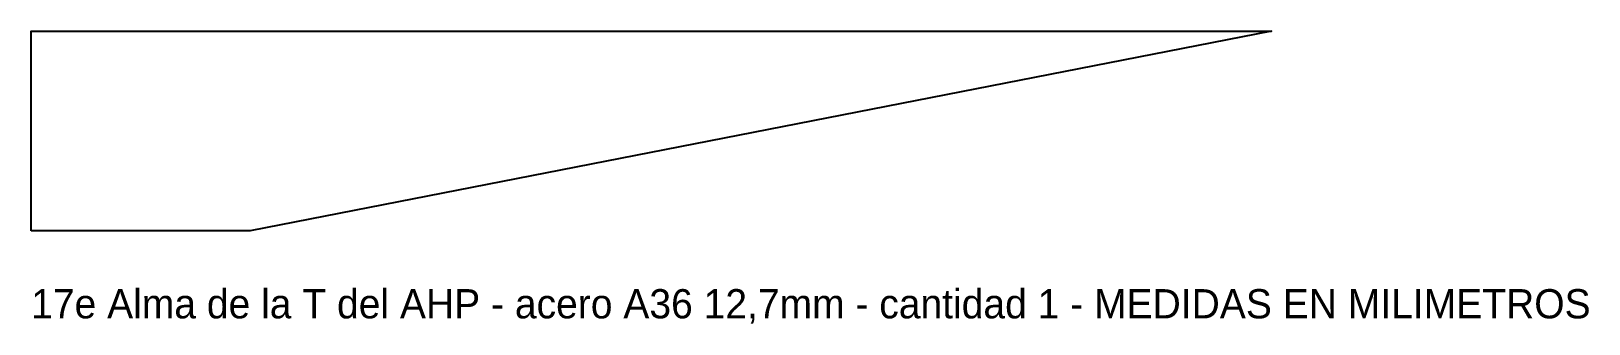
# Model space of a CAD drawing. Header units: millimetres. Extents: x 163 to 376, y -65 to -25.
import ezdxf

# ---------------------------------------------------------------- set-up
doc = ezdxf.new("R2010")
doc.units = ezdxf.units.MM
doc.layers.add('CORTE', color=1, linetype='Continuous')
doc.layers.add('NOTAS', color=3, linetype='Continuous')

msp = doc.modelspace()

# ---------------------------------------------------------------- linework, layer by layer
at = {"layer": 'CORTE'}
msp.add_lwpolyline([(162.7, -52.7), (162.7, -25.4), (332.7, -25.4), (192.7, -52.7), (162.7, -52.7)], close=True, dxfattribs=at)

# ---------------------------------------------------------------- texts
at = {"layer": 'NOTAS'}
msp.add_text('17e Alma de la T del AHP - acero A36 12,7mm - cantidad 1 - MEDIDAS EN MILIMETROS', height=4, dxfattribs=at).set_placement((162.7, -64.7))

doc.saveas('drawing.dxf')
